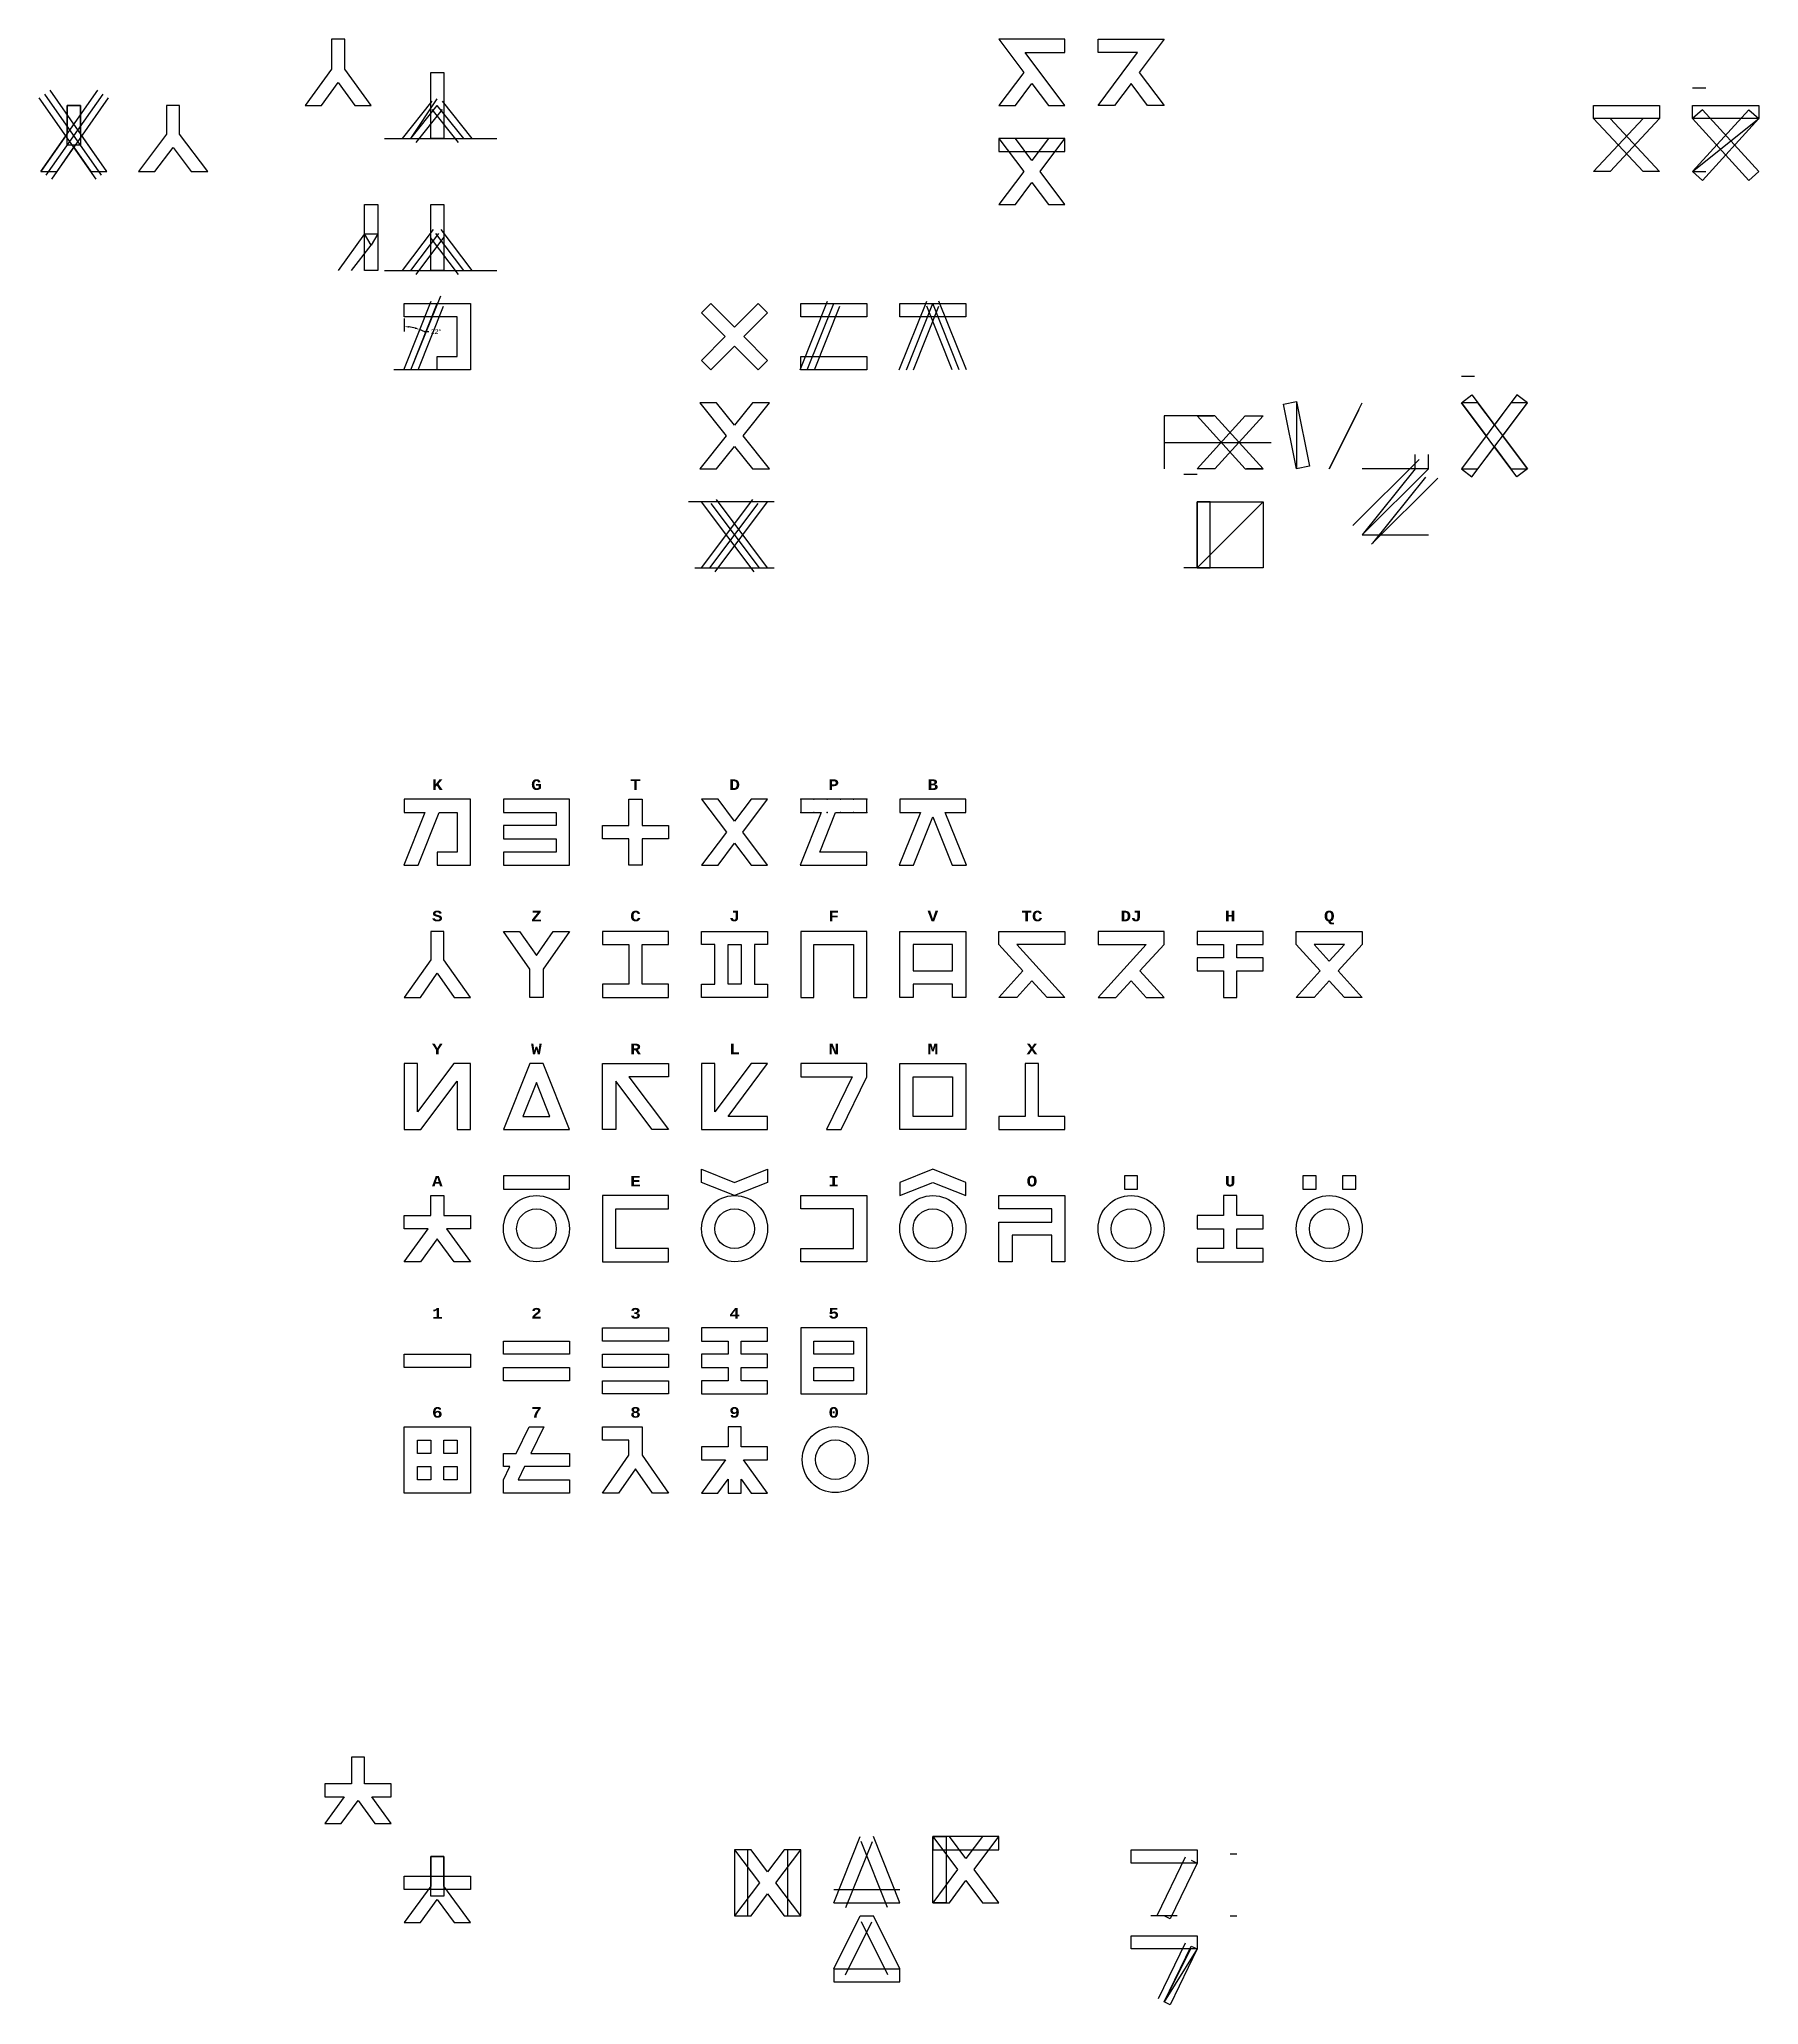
# Model space of a CAD drawing. Header units: inches. Extents: x -13.8 to 51.3, y -40.6 to 33.8.
import ezdxf

# ---------------------------------------------------------------- set-up
doc = ezdxf.new("R2010")
doc.units = ezdxf.units.IN
doc.header["$MEASUREMENT"] = 0
doc.styles.get("Standard").update_dxf_attribs({"font": 'Arial.ttf'})
doc.dimstyles.get("Standard").update_dxf_attribs({"dimtxt": 0.18, "dimasz": 0.18, "dimexe": 0.18, "dimexo": 0.0625, "dimgap": 0.09, "dimtad": 0, "dimtih": 1, "dimtoh": 1, "dimdec": 4, "dimzin": 0, "dimdsep": 46, "dimtxsty": 'Standard', "dimcen": 0.09, "dimadec": 0, "dimazin": 0, "dimtfac": 1, "dimtdec": 4, "dimtofl": 0, "dimtmove": 0, "dimatfit": 3, "dimfxl": 1, "dimtolj": 1, "dimtzin": 0, "dimarcsym": 0})

# ---------------------------------------------------------------- blocks, each defined once
blk = doc.blocks.new('*D2')
at = {"color": 0, "lineweight": -2, "transparency": 16777216}
for p, q in [((0, 23.188), (0, 22.7)), ((0.751, 22.691), (0.931, 22.691))]:
    blk.add_line(p, q, dxfattribs=at)
for start, end in [(74.72, 83.47859), (61.67718, 68.19859)]:
    blk.add_arc((0, 21.298), 1.582, start, end, dxfattribs=at)
at = {"color": 0, "transparency": 16777216}
for points in [[(0.178, 22.84), (0.181, 22.9), (0, 22.88)], [(0.427, 22.853), (0.407, 22.796), (0.588, 22.767)]]:
    blk.add_solid(points, dxfattribs=at)
at = {"layer": 'Defpoints', "color": 0, "transparency": 16777216}
for p in [(1.018, 23.843), (0, 23.75), (0, 23.25), (0.2, 22.868), (-0.019, 21.25)]:
    blk.add_point(p, dxfattribs=at)
at = {"color": 0, "transparency": 16777216, "insert": (1.201, 22.691), "char_height": 0.18, "attachment_point": 5}
blk.add_mtext('\\A1;22°', dxfattribs=at)

msp = doc.modelspace()

# ---------------------------------------------------------------- linework, layer by layer
for p, q in [((-11.65958, 28.46321), (-13.81049, 31.53503)), ((-13.75, 28.75), (-11.59909, 31.82182)), ((-11.45479, 28.60661), (-13.6057, 31.67843)), ((-13.54521, 28.60661), (-11.3943, 31.67843)), ((-11.25, 28.75), (-13.40091, 31.82182)), ((-13.34042, 28.46321), (-11.18951, 31.53503)), ((-0.07016, 30), (1.05478, 31.40617)), ((0.25, 30), (1.25, 31.5)), ((0.25, 30), (1.25, 31.25)), ((2.25, 30), (1.25, 31.25)), ((2.57016, 30), (1.44522, 31.40617)), ((48.75, 31.91232), (49.25, 31.91232)), ((0.44522, 29.84383), (1.44522, 31.09383)), ((2.05478, 29.84383), (1.05478, 31.09383)), ((46.87497, 28.75), (45, 30.75)), ((45.00018, 28.75), (46.87519, 30.75006)), ((45.625, 30.75), (47.49997, 28.75)), ((47.50015, 30.75), (45.62518, 28.75)), ((48.75, 28.75), (51.25, 30.75)), ((-0.75, 30), (3.5, 30)), ((45.62518, 28.75), (45.00018, 28.75)), ((47.49997, 28.75), (46.87497, 28.75)), ((48.75, 28.75), (49.25, 28.75)), ((-1.5, 26.39434), (-2.5, 25)), ((-0.06303, 25), (1.10352, 26.54807)), ((0.25, 25), (1.30318, 26.39761)), ((0.44966, 24.84955), (1.50284, 26.24716)), ((2.05034, 24.84955), (0.99716, 26.24716)), ((2.25, 25), (1.19682, 26.39761)), ((2.56303, 25), (1.39648, 26.54807)), ((-2, 25), (-1.25, 25.96132)), ((-0.75, 25), (3.5, 25)), ((-0.01926, 21.25), (1.01788, 23.84285)), ((0.25, 21.25), (1.37959, 24.04582)), ((14.98074, 21.25), (16.01788, 23.84285)), ((18.73074, 21.25), (19.76788, 23.84285)), ((21.26926, 21.25), (20.23212, 23.84285)), ((0.25, 21.25), (1.25, 23.75)), ((0.51926, 21.25), (1.48212, 23.65715)), ((15.25, 21.25), (16.25, 23.75)), ((15.51926, 21.25), (16.48212, 23.65715)), ((19, 21.25), (20, 23.75)), ((19.26926, 21.25), (20.23212, 23.65715)), ((20.73074, 21.25), (19.76788, 23.65715)), ((21, 21.25), (20, 23.75)), ((1.25, 21.25), (-0.39349, 21.25)), ((40, 21), (40.5, 21)), ((30, 19.5), (28.75, 19.5)), ((28.75, 19.5), (28.75, 17.5)), ((30.67654, 19.50005), (30, 19.5)), ((30, 19.5), (30.625, 19.5)), ((30, 19.5), (31.82324, 17.5)), ((31.82346, 19.50005), (30.00018, 17.5)), ((30.67654, 19.50005), (32.49982, 17.5)), ((32.5, 19.5), (30.67676, 17.5)), ((31.82346, 19.50005), (32.5, 19.5)), ((33.75971, 20.04951), (33.75971, 17.5)), ((35, 17.5), (36.25, 20)), ((36.11803, 19.73607), (35, 17.5)), ((28.75, 18.5), (32.80653, 18.5)), ((35.89645, 15.35355), (38.39645, 17.85355)), ((38.25, 17.5), (38.25, 18.04726)), ((38.75, 17.5), (38.75, 18.04726)), ((30, 17.285), (29.5, 17.285)), ((30.67676, 17.5), (30.00018, 17.5)), ((31.82324, 17.5), (32.49982, 17.5)), ((32.49997, 17.5), (31.87497, 17.5)), ((38.75, 17.5), (36.25, 17.5)), ((36.25, 15), (38.75, 17.5)), ((38.25, 17.5), (36.25, 15)), ((36.60355, 14.64645), (39.10355, 17.14645)), ((38.64043, 17.18765), (36.64043, 14.68765)), ((14, 16.25), (10.75, 16.25)), ((13.23739, 13.6), (11.24993, 16.24994)), ((11.25011, 13.75), (13.19057, 16.33727)), ((11.56261, 13.75), (13.39057, 16.18727)), ((13.43739, 13.75), (11.60943, 16.18727)), ((11.76261, 13.6), (13.75007, 16.24994)), ((13.74989, 13.75), (11.80943, 16.33727)), ((30, 13.75), (32.5, 16.25)), ((36.25, 15), (38.75, 15)), ((11, 13.75), (14, 13.75)), ((30, 13.75), (29.5, 13.75)), ((16.25, -36.75), (17.25, -34.25)), ((16.71424, -36.9357), (17.71424, -34.4357)), ((18.28576, -36.9357), (17.28576, -34.4357)), ((18.75, -36.75), (17.75, -34.25)), ((31.25, -34.90479), (31.5, -34.90479)), ((29.5503, -35.03143), (28.47204, -37.25)), ((30, -35.25), (28.97485, -37.35928)), ((29.77515, -35.14071), (30, -35.25)), ((16.25, -36.25), (18.75, -36.25)), ((16.25, -36.75), (18.75, -36.75)), ((16.25, -39.25), (17.25, -37.25)), ((16.69721, -39.47361), (17.69721, -37.47361)), ((17.25, -37.25), (17.75, -37.25)), ((18.30279, -39.47361), (17.30279, -37.47361)), ((18.75, -39.25), (17.75, -37.25)), ((29.25, -37.25), (28.25, -37.25)), ((28.97485, -37.35928), (28.75, -37.25)), ((31.25, -37.25), (31.5, -37.25)), ((29.5503, -38.28143), (28.52515, -40.39072)), ((28.75, -40.5), (29.77515, -38.39071)), ((29.75, -38.5), (28.75, -40.5)), ((30, -38.5), (28.75, -40.5)), ((30, -38.5), (28.97485, -40.60928)), ((29.77515, -38.39071), (30, -38.5)), ((16.25, -39.25), (18.75, -39.25)), ((16.25, -39.25), (16.25, -39.75)), ((18.75, -39.75), (18.75, -39.25)), ((16.25, -39.75), (18.75, -39.75)), ((28.97485, -40.60928), (28.75, -40.5))]:
    msp.add_line(p, q)
for points in [[(-3.75, 31.25), (-3.13197, 31.25), (-2.5, 32.11983), (-1.86803, 31.25), (-1.25, 31.25), (-2.25, 32.62638), (-2.25, 33.75), (-2.75, 33.75), (-2.75, 32.62638), (-3.75, 31.25)], [(22.5, 31.25), (23.125, 31.25), (23.75, 32.08333), (24.375, 31.25), (25, 31.25), (23.5, 33.25), (25, 33.25), (25, 33.75), (22.5, 33.75), (23.4375, 32.5), (22.5, 31.25)], [(28.75, 31.25), (28.125, 31.25), (27.5, 32.08333), (26.875, 31.25), (26.25, 31.25), (27.75, 33.25), (26.25, 33.25), (26.25, 33.75), (28.75, 33.75), (27.8125, 32.5), (28.75, 31.25)], [(-13.75, 28.75), (-13.13961, 28.75), (-12.5, 29.66346), (-11.86039, 28.75), (-11.25, 28.75), (-12.25, 30.17815), (-12.25, 31.25), (-12.75, 31.25), (-12.75, 30.17815), (-13.75, 28.75)], [(-10.06303, 28.75), (-9.43697, 28.75), (-8.75, 29.66163), (-8.06303, 28.75), (-7.43697, 28.75), (-8.5, 30.16069), (-8.5, 31.25), (-9, 31.25), (-9, 30.16069), (-10.06303, 28.75)], [(22.5, 27.5), (23.125, 27.5), (23.75, 28.33333), (24.375, 27.5), (25, 27.5), (24.0625, 28.75), (25, 30), (24.375, 30), (23.75, 29.16667), (23.125, 30), (22.5, 30), (23.4375, 28.75), (22.5, 27.5)], [(0, 23.25), (0, 23.75), (2.5, 23.75), (2.5, 21.25), (1.25, 21.25), (1.25, 21.75), (2, 21.75), (2, 23.25), (0, 23.25)], [(11.17984, 17.5), (11.82016, 17.5), (12.5, 18.3498), (13.17984, 17.5), (13.82016, 17.5), (12.82016, 18.75), (13.82016, 20), (13.17984, 20), (12.5, 19.1502), (11.82016, 20), (11.17984, 20), (12.17984, 18.75), (11.17984, 17.5)], [(40, 17.5), (40.625, 17.5), (41.25, 18.33333), (41.875, 17.5), (42.5, 17.5), (41.5625, 18.75), (42.5, 20), (41.875, 20), (41.25, 19.16667), (40.625, 20), (40, 20), (40.9375, 18.75), (40, 17.5)], [(11.25012, 13.75), (11.87509, 13.75)], [(0, 5), (0, 4.5), (0.78074, 4.5), (-0.01926, 2.5), (0.51926, 2.5), (1.31926, 4.5), (2, 4.5), (2, 3), (1.25, 3), (1.25, 2.5), (2.5, 2.5), (2.5, 5), (0, 5), (0, 4.5)], [(3.75, 5), (3.75, 4.5), (5.75, 4.5), (5.75, 4), (3.75, 4), (3.75, 3.5), (5.75, 3.5), (5.75, 3), (3.75, 3), (3.75, 2.5), (6.25, 2.5), (6.25, 5), (3.75, 5)], [(8.5, 5), (9, 5), (9, 4), (10, 4), (10, 3.5), (9, 3.5), (9, 2.5), (8.5, 2.5), (8.5, 3.5), (7.5, 3.5), (7.5, 4), (8.5, 4), (8.5, 5)], [(11.25, 2.5), (11.875, 2.5), (12.5, 3.33333), (13.125, 2.5), (13.75, 2.5), (12.8125, 3.75), (13.75, 5), (13.125, 5), (12.5, 4.16667), (11.875, 5), (11.25, 5), (12.1875, 3.75), (11.25, 2.5)], [(16.31926, 4.5), (17.5, 4.5), (17.5, 5), (15, 5), (15, 4.5), (15.78074, 4.5), (14.98074, 2.5), (17.5, 2.5), (17.5, 3), (15.71926, 3), (16.31926, 4.5)], [(18.75, 5), (18.75, 4.5), (19.53074, 4.5), (18.73074, 2.5), (19.26926, 2.5), (20, 4.32685), (20.73074, 2.5), (21.26926, 2.5), (20.46926, 4.5), (21.25, 4.5), (21.25, 5), (18.75, 5)], [(0, -2.5), (0.61039, -2.5), (1.25, -1.58654), (1.88961, -2.5), (2.5, -2.5), (1.5, -1.07185), (1.5, 0), (1, 0), (1, -1.07185), (0, -2.5)], [(3.75, 0), (4.36039, 0), (5, -0.91346), (5.63961, 0), (6.25, 0), (5.25, -1.42815), (5.25, -2.5), (4.75, -2.5), (4.75, -1.42815), (3.75, 0)], [(7.5, 0), (7.5, -0.5), (8.5, -0.5), (8.5, -2), (7.5, -2), (7.5, -2.5), (10, -2.5), (10, -2), (9, -2), (9, -0.5), (10, -0.5), (10, 0), (7.5, 0)], [(11.75, -2), (11.75, -0.5), (11.25, -0.5), (11.25, 0), (13.75, 0), (13.75, -0.5), (13.25, -0.5), (13.25, -2), (13.75, -2), (13.75, -2.5), (11.25, -2.5), (11.25, -2), (11.75, -2), (11.75, -0.5), (11.25, -0.5)], [(15.5, -2.5), (15.5, -0.5), (17, -0.5), (17, -2.5), (17.5, -2.5), (17.5, 0), (15, 0), (15, -2.5), (15.5, -2.5)], [(25, -0.5), (23.1766, -0.5), (25, -2.5), (24.32339, -2.5), (23.75, -1.87107), (23.17661, -2.5), (22.5, -2.5), (23.4117, -1.5), (22.5, -0.5), (22.5, 0), (25, 0), (25, -0.49995)], [(30, 0), (30, -0.5), (31, -0.5), (31, -1), (30, -1), (30, -1.5), (31, -1.5), (31, -2.5), (31.5, -2.5), (31.5, -1.5), (32.5, -1.5), (32.5, -1), (31.5, -1), (31.5, -0.5), (32.5, -0.5), (32.5, 0), (30, 0)], [(33.75, -2.5), (34.6617, -1.5), (33.75, -0.5), (33.75, 0), (36.25, 0), (36.25, -0.49995), (35.3383, -1.5), (36.25, -2.5), (35.57339, -2.5), (35, -1.87107), (34.42661, -2.5), (33.75, -2.5)], [(26.25, -0.5), (28.0734, -0.5), (26.25, -2.5), (26.92661, -2.5), (27.5, -1.87107), (28.07339, -2.5), (28.75, -2.5), (27.8383, -1.5), (28.75, -0.5), (28.75, 0), (26.25, 0), (26.25, -0.49995)], [(35, -1.12893), (35.5734, -0.5), (34.4266, -0.5), (35, -1.12893)], [(0, -5), (0, -7.5), (0.625, -7.5), (2, -5.66667), (2, -7.5), (2.5, -7.5), (2.5, -5), (1.875, -5), (0.5, -6.83333), (0.5, -5), (0, -5)], [(3.75, -7.5), (6.25, -7.5), (5.25, -5), (4.75, -5), (3.75, -7.5)], [(15, -5), (15, -5.5), (16.94407, -5.5), (15.97204, -7.5), (16.52796, -7.5), (17.5, -5.49999), (17.5, -5), (15, -5)], [(22.5, -7.5), (25, -7.5), (25, -7), (24, -7), (24, -5), (23.5, -5), (23.5, -7), (22.5, -7), (22.5, -7.5)], [(4.48852, -7), (5.51148, -7), (5, -5.72129), (4.48852, -7)], [(11.25, -9), (12.5, -9.5), (13.75, -9), (13.75, -9.5), (12.5, -10), (11.25, -9.5), (11.25, -9)], [(18.75, -10), (20, -9.5), (21.25, -10), (21.25, -9.5), (20, -9), (18.75, -9.5), (18.75, -10)], [(1, -10.75), (1, -10), (1.5, -10), (1.5, -10.75), (2.5, -10.75), (2.5, -11.25), (1.59182, -11.25), (2.5, -12.5), (1.88197, -12.5), (1.25, -11.63017), (0.61803, -12.5), (0, -12.5), (0.90818, -11.25), (0, -11.25), (0, -10.75), (1, -10.75), (1, -10), (1.5, -10)], [(10, -10), (7.5, -10), (7.5, -12.5), (10, -12.5), (10, -12), (8, -12), (8, -10.5), (10, -10.5), (10, -10)], [(15, -10), (17.5, -10), (17.5, -12.5), (15, -12.5), (15, -12), (17, -12), (17, -10.5), (15, -10.5), (15, -10)], [(22.5, -10), (25, -10), (25, -12.5), (24.5, -12.5), (24.5, -11.5), (23, -11.5), (23, -12.5), (22.5, -12.5), (22.5, -11), (24.5, -11), (24.5, -10.5), (22.5, -10.5), (22.5, -10)], [(31, -10), (31, -10.75), (30, -10.75), (30, -11.25), (31, -11.25), (31, -12), (30, -12), (30, -12.5), (32.5, -12.5), (32.5, -12), (31.5, -12), (31.5, -11.25), (32.5, -11.25), (32.5, -10.75), (31.5, -10.75), (31.5, -10), (31, -10)], [(15, -15), (15, -17.5), (17.5, -17.5), (17.5, -15), (15, -15)], [(3.75, -21.25), (3.75, -20.75001), (3.99301, -20.25), (3.75, -20.25), (3.75, -19.75), (4.23602, -19.75), (4.72204, -18.75), (5.27796, -18.75), (4.79194, -19.75), (6.25, -19.75), (6.25, -20.25), (4.54893, -20.25), (4.30593, -20.75), (6.25, -20.75), (6.25, -21.25), (3.75, -21.25)], [(7.5, -19.25), (7.5, -18.75), (9, -18.75), (9, -19.82185), (10, -21.25), (9.38961, -21.25), (8.75, -20.33654), (8.11039, -21.25), (7.5, -21.25), (8.5, -19.82185), (8.5, -19.25), (7.5, -19.25)], [(12.25, -18.75), (12.25, -19.5), (11.25, -19.5), (11.25, -20), (12.15818, -20), (11.25, -21.25), (11.86803, -21.25), (12.25, -20.72427), (12.25, -21.25), (12.75, -21.25), (12.75, -20.72427), (13.13197, -21.25), (13.75, -21.25), (12.84182, -20), (13.75, -20), (13.75, -19.5), (12.75, -19.5), (12.75, -18.75), (12.25, -18.75)], [(-2, -31.25), (-2, -32.25), (-3, -32.25), (-3, -32.75), (-2.27346, -32.75), (-3, -33.75), (-2.38197, -33.75), (-1.75, -32.88017), (-1.11803, -33.75), (-0.5, -33.75), (-1.22654, -32.75), (-0.5, -32.75), (-0.5, -32.25), (-1.5, -32.25), (-1.5, -31.25), (-2, -31.25)], [(12.5, -37.25), (13.125, -37.25), (13.75, -36.41667), (14.375, -37.25), (15, -37.25), (14.0625, -36), (15, -34.75), (14.375, -34.75), (13.75, -35.58333), (13.125, -34.75), (12.5, -34.75), (13.4375, -36), (12.5, -37.25)], [(20, -36.75), (20.625, -36.75), (21.25, -35.91667), (21.875, -36.75), (22.5, -36.75), (21.5625, -35.5), (22.5, -34.25), (21.875, -34.25), (21.25, -35.08333), (20.625, -34.25), (20, -34.25), (20.9375, -35.5), (20, -36.75)], [(0, -37.5), (0.61803, -37.5), (1.25, -36.63017), (1.88197, -37.5), (2.5, -37.5), (1.5, -36.12362), (1.5, -35), (1, -35), (1, -36.12362), (0, -37.5)]]:
    msp.add_lwpolyline(points)
for points in [[(1, 32.5), (1.5, 32.5), (1.5, 30), (1, 30)], [(-12.75, 31.25), (-12.25, 31.25), (-12.25, 29.75), (-12.75, 29.75)], [(45, 31.25), (47.5, 31.25), (47.5, 30.75), (45, 30.75)], [(48.75, 31.25), (51.25, 31.25), (51.25, 30.75), (48.75, 30.75)], [(49.11946, 31.08689), (48.74997, 30.75002), (50.88051, 28.41314), (51.25, 28.75)], [(50.88054, 31.08689), (51.25003, 30.75002), (49.11949, 28.41314), (48.75, 28.75)], [(25, 30), (22.5, 30), (22.5, 29.5), (25, 29.5)], [(-1.5, 27.5), (-1, 27.5), (-1, 25), (-1.5, 25)], [(1, 27.5), (1.5, 27.5), (1.5, 25), (1, 25)], [(-1.5, 26.39434), (-1, 26.39434), (-1.25, 25.96132)], [(12.14645, 22.5), (11.25, 23.39645), (11.60355, 23.75), (12.5, 22.85355), (13.39645, 23.75), (13.75, 23.39645), (12.85355, 22.5), (13.75, 21.60355), (13.39645, 21.25), (12.5, 22.14645), (11.60355, 21.25), (11.25, 21.60355)], [(15, 23.75), (17.5, 23.75), (17.5, 23.25), (15, 23.25)], [(18.75, 23.75), (21.25, 23.75), (21.25, 23.25), (18.75, 23.25)], [(15, 21.75), (17.5, 21.75), (17.5, 21.25), (15, 21.25)], [(40, 17.5), (40.4, 17.2), (42.5, 20), (42.1, 20.3)], [(42.5, 17.5), (42.1, 17.2), (40, 20), (40.4, 20.3)], [(33.26942, 19.95145), (33.75971, 20.04951), (34.25, 17.59806), (33.75971, 17.5)], [(30, 16.25), (32.5, 16.25), (32.5, 13.75), (30, 13.75)], [(30, 13.75), (30.5, 13.75), (30.5, 16.25), (30, 16.25)], [(20.75, -2), (19.25, -2), (19.25, -2.5), (18.75, -2.5), (18.75, 0), (21.25, 0), (21.25, -2.5), (20.75, -2.5)], [(12.25, -0.5), (12.75, -0.5), (12.75, -2), (12.25, -2)], [(19.25, -1.5), (20.75, -1.5), (20.75, -0.5), (19.25, -0.5)], [(10, -5.5), (8.5, -5.5), (10, -7.5), (9.375, -7.5), (8, -5.66667), (8, -7.5), (7.5, -7.5), (7.5, -5), (10, -5)], [(13.75, -7), (12.25, -7), (13.75, -5), (13.125, -5), (11.75, -6.83333), (11.75, -5), (11.25, -5), (11.25, -7.5), (13.75, -7.5)], [(18.75, -5), (21.25, -5), (21.25, -7.5), (18.75, -7.5)], [(19.25, -5.5), (20.75, -5.5), (20.75, -7), (19.25, -7)], [(3.75, -9.75), (6.25, -9.75), (6.25, -9.25), (3.75, -9.25)], [(27.25, -9.75), (27.75, -9.75), (27.75, -9.25), (27.25, -9.25)], [(34, -9.75), (34.5, -9.75), (34.5, -9.25), (34, -9.25)], [(35.5, -9.75), (36, -9.75), (36, -9.25), (35.5, -9.25)], [(3.75, -15.5), (6.25, -15.5), (6.25, -16), (3.75, -16)], [(7.5, -15), (10, -15), (10, -15.5), (7.5, -15.5)], [(12.25, -16.5), (12.25, -17), (11.25, -17), (11.25, -17.5), (13.75, -17.5), (13.75, -17), (12.75, -17), (12.75, -16.5), (13.75, -16.5), (13.75, -16), (12.75, -16), (12.75, -15.5), (13.75, -15.5), (13.75, -15), (11.25, -15), (11.25, -15.5), (12.25, -15.5), (12.25, -16), (11.25, -16), (11.25, -16.5)], [(15.5, -15.5), (17, -15.5), (17, -16), (15.5, -16)], [(0, -16), (2.5, -16), (2.5, -16.5), (0, -16.5)], [(7.5, -16), (10, -16), (10, -16.5), (7.5, -16.5)], [(3.75, -16.5), (6.25, -16.5), (6.25, -17), (3.75, -17)], [(7.5, -17), (10, -17), (10, -17.5), (7.5, -17.5)], [(15.5, -16.5), (17, -16.5), (17, -17), (15.5, -17)], [(0, -18.75), (2.5, -18.75), (2.5, -21.25), (0, -21.25)], [(0.5, -19.25), (1, -19.25), (1, -19.75), (0.5, -19.75)], [(1.5, -19.25), (2, -19.25), (2, -19.75), (1.5, -19.75)], [(0.5, -20.25), (1, -20.25), (1, -20.75), (0.5, -20.75)], [(1.5, -20.25), (2, -20.25), (2, -20.75), (1.5, -20.75)], [(12.5, -37.25), (13, -37.25), (13, -34.75), (12.5, -34.75)], [(15, -34.75), (14.5, -34.75), (14.5, -37.25), (15, -37.25)], [(22.5, -34.25), (20, -34.25), (20, -34.75), (22.5, -34.75)], [(20, -34.25), (20.5, -34.25), (20.5, -36.75), (20, -36.75)], [(27.5, -34.75), (30, -34.75), (30, -35.25), (27.5, -35.25)], [(1, -35), (1.5, -35), (1.5, -36.5), (1, -36.5)], [(0, -35.75), (2.5, -35.75), (2.5, -36.25), (0, -36.25)], [(27.5, -38), (30, -38), (30, -38.5), (27.5, -38.5)]]:
    msp.add_lwpolyline(points, close=True)
for centre, radius in [((5, -11.25), 1.25), ((12.5, -11.25), 1.25), ((20, -11.25), 1.25), ((27.5, -11.25), 1.25), ((35, -11.25), 1.25), ((5, -11.25), 0.75), ((12.5, -11.25), 0.75), ((20, -11.25), 0.75), ((27.5, -11.25), 0.75), ((35, -11.25), 0.75), ((16.30824, -19.98701), 1.25), ((16.30824, -19.98701), 0.75)]:
    msp.add_circle(centre, radius)
for p in [(0.98074, 23.75), (15, 5), (15, 4.5), (15.5, 5), (15.5, 4.5), (16, 5), (16, 4.5), (16.5, 5), (16.5, 4.5), (17, 5), (17, 4.5), (17.5, 5), (17.5, 4.5)]:
    msp.add_point(p)

# ---------------------------------------------------------------- texts
at = {"char_height": 0.4, "attachment_point": 1}
for s, insert in [('\\pxqc;{\\fCourier New|b1|i0|c0|p0;K}', (0, 5.75)), ('\\pxqc;{\\fCourier New|b1|i0|c0|p0;G}', (3.75, 5.75)), ('\\pxqc;{\\fCourier New|b1|i0|c0|p0;T}', (7.5, 5.75)), ('\\pxqc;{\\fCourier New|b1|i0|c0|p0;D}', (11.25, 5.75)), ('\\pxqc;{\\fCourier New|b1|i0|c0|p0;P}', (15, 5.75)), ('\\pxqc;{\\fCourier New|b1|i0|c0|p0;B}', (18.75, 5.75)), ('\\pxqc;{\\fCourier New|b1|i0|c0|p0;S}', (0.00077, 0.77932)), ('\\pxqc;{\\fCourier New|b1|i0|c0|p0;Z}', (3.75077, 0.77932)), ('\\pxqc;{\\fCourier New|b1|i0|c0|p0;C}', (7.50077, 0.77932)), ('\\pxqc;{\\fCourier New|b1|i0|c0|p0;J}', (11.25077, 0.77932)), ('\\pxqc;{\\fCourier New|b1|i0|c0|p0;F}', (15.00077, 0.77932)), ('\\pxqc;{\\fCourier New|b1|i0|c0|p0;V}', (18.75077, 0.77932)), ('\\pxqc;{\\fCourier New|b1|i0|c0|p0;TC}', (22.50077, 0.77932)), ('\\pxqc;{\\fCourier New|b1|i0|c0|p0;DJ}', (26.25077, 0.77932)), ('\\pxqc;{\\fCourier New|b1|i0|c0|p0;H}', (30.00077, 0.77932)), ('\\pxqc;{\\fCourier New|b1|i0|c0|p0;Q}', (33.75077, 0.77932)), ('\\pxqc;{\\fCourier New|b1|i0|c0|p0;Y}', (0, -4.25)), ('\\pxqc;{\\fCourier New|b1|i0|c0|p0;W}', (3.75, -4.25)), ('\\pxqc;{\\fCourier New|b1|i0|c0|p0;R}', (7.5, -4.25)), ('\\pxqc;{\\fCourier New|b1|i0|c0|p0;L}', (11.25, -4.25)), ('\\pxqc;{\\fCourier New|b1|i0|c0|p0;N}', (15, -4.25)), ('\\pxqc;{\\fCourier New|b1|i0|c0|p0;M}', (18.75, -4.25)), ('\\pxqc;{\\fCourier New|b1|i0|c0|p0;X}', (22.5, -4.25)), ('\\pxqc;{\\fCourier New|b1|i0|c0|p0;A}', (0, -9.25)), ('\\pxqc;{\\fCourier New|b1|i0|c0|p0;E}', (7.5, -9.25)), ('\\pxqc;{\\fCourier New|b1|i0|c0|p0;I}', (15, -9.25)), ('\\pxqc;{\\fCourier New|b1|i0|c0|p0;O}', (22.5, -9.25)), ('\\pxqc;{\\fCourier New|b1|i0|c0|p0;U}', (30, -9.25)), ('\\pxqc;{\\fCourier New|b1|i0|c0|p0;1}', (0, -14.25)), ('\\pxqc;{\\fCourier New|b1|i0|c0|p0;2}', (3.75, -14.25)), ('\\pxqc;{\\fCourier New|b1|i0|c0|p0;3}', (7.5, -14.25)), ('\\pxqc;{\\fCourier New|b1|i0|c0|p0;4}', (11.25, -14.25)), ('\\pxqc;{\\fCourier New|b1|i0|c0|p0;5}', (15, -14.25)), ('\\pxqc;{\\fCourier New|b1|i0|c0|p0;6}', (0, -18)), ('\\pxqc;{\\fCourier New|b1|i0|c0|p0;7}', (3.75, -18)), ('\\pxqc;{\\fCourier New|b1|i0|c0|p0;8}', (7.5, -18)), ('\\pxqc;{\\fCourier New|b1|i0|c0|p0;9}', (11.25, -18)), ('\\pxqc;{\\fCourier New|b1|i0|c0|p0;0}', (15, -18))]:
    msp.add_mtext_dynamic_manual_height_columns(s, width=2.5, gutter_width=1, heights=[0.5], dxfattribs=dict(at, insert=insert))

# ---------------------------------------------------------------- dimensions: what is measured, and where the dimension line sits
dim = msp.add_angular_dim_2l(base=(0.20015, 22.86773), line1=((0, 23.25), (0, 23.75)), line2=((-0.01926, 21.25), (1.01788, 23.84285)), dimstyle='Standard')
dim.commit()
dim.dimension.update_dxf_attribs({"geometry": '*D2', "text_midpoint": (1.20119, 22.69102)})

doc.saveas('drawing.dxf')
